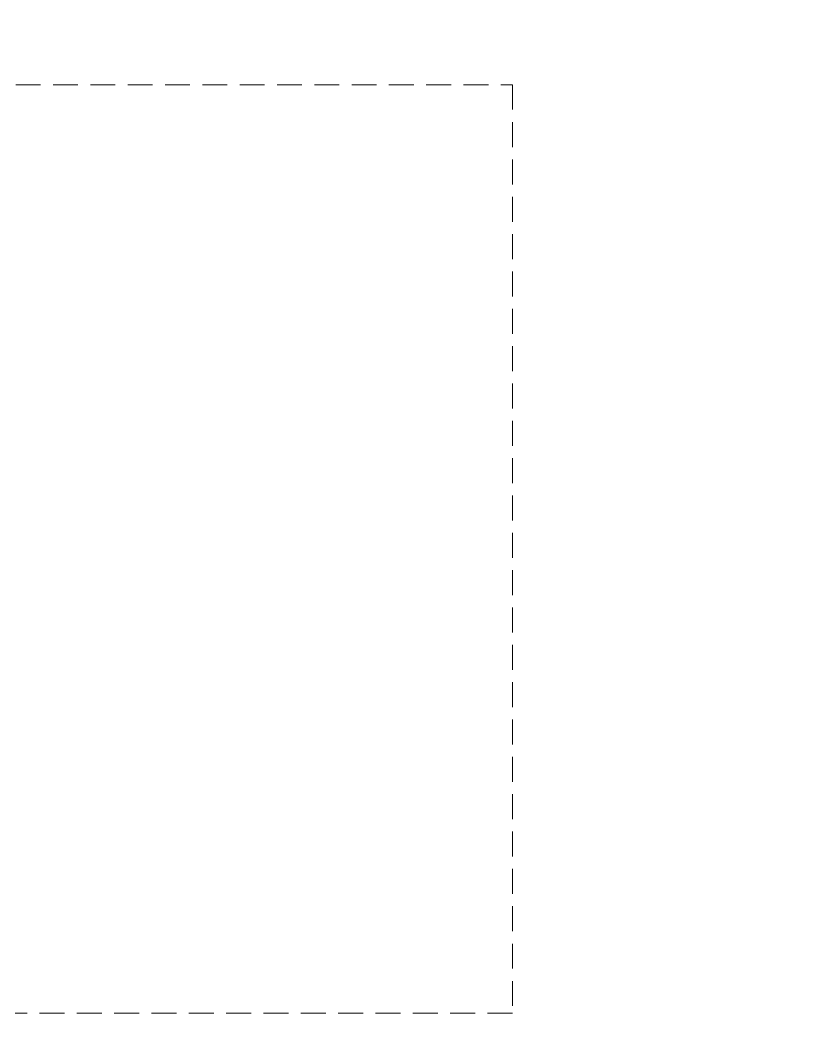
# Model space of a CAD drawing. Header units: millimetres. Extents: x 1112055 to 3390982, y -148532 to 766891.
# Drawn here: x 1868593 to 1898706, y 304013 to 342641 of the extents above; entities that cross this region are included whole.
import ezdxf

# ---------------------------------------------------------------- set-up
doc = ezdxf.new("R2010")
doc.units = ezdxf.units.MM
doc.linetypes.add('Hidden', pattern=[9.525, 6.35, -3.175])
doc.layers.add('B P.C.C', color=251, linetype='Continuous', lineweight=0)
doc.layers.add('B TITLE BLOCK', color=250, linetype='Continuous', lineweight=0)
doc.styles.add('SWINC', font='swissc.ttf')

msp = doc.modelspace()

# ---------------------------------------------------------------- linework, layer by layer
at = {"layer": 'B P.C.C', "color": 250, "linetype": 'Hidden', "lineweight": 0, "ltscale": 150}
msp.add_lwpolyline([(1742694.2, 340170.1), (1887433.3, 340170.1), (1887433.3, 304643.8), (1742694.2, 304643.8)], close=True, dxfattribs=at)
at = {"layer": 'B TITLE BLOCK', "color": 1, "const_width": 8.39}
msp.add_lwpolyline([(1739657.8, 219248.5), (1918682.1, 219248.5), (1918682.1, 342636.6), (1739657.8, 342636.6)], close=True, dxfattribs=at)
at = {"layer": 'B TITLE BLOCK', "color": 250, "lineweight": 0, "const_width": 8.39}
msp.add_lwpolyline([(1740704.1, 220294.8), (1917635.8, 220294.8), (1917635.8, 341590.3), (1740704.1, 341590.3)], close=True, dxfattribs=at)

# ---------------------------------------------------------------- texts
at = {"layer": 'B TITLE BLOCK', "color": 251, "insert": (2220438, 320981.9), "char_height": 306.257, "attachment_point": 2, "style": 'SWINC'}
msp.add_mtext_dynamic_manual_height_columns('\\pxsm1,qj;{\\fBankGothic Lt BT|b0|i0|c0|p34;BHOOMI\\P\\ps*,q*;\\fGost|b0|i0|c0|p2;\\H0.8x;- CONSULTANTS -\\C1; }', width=800798.623, gutter_width=0, heights=[112641.5], dxfattribs=at)

doc.saveas('drawing.dxf')
